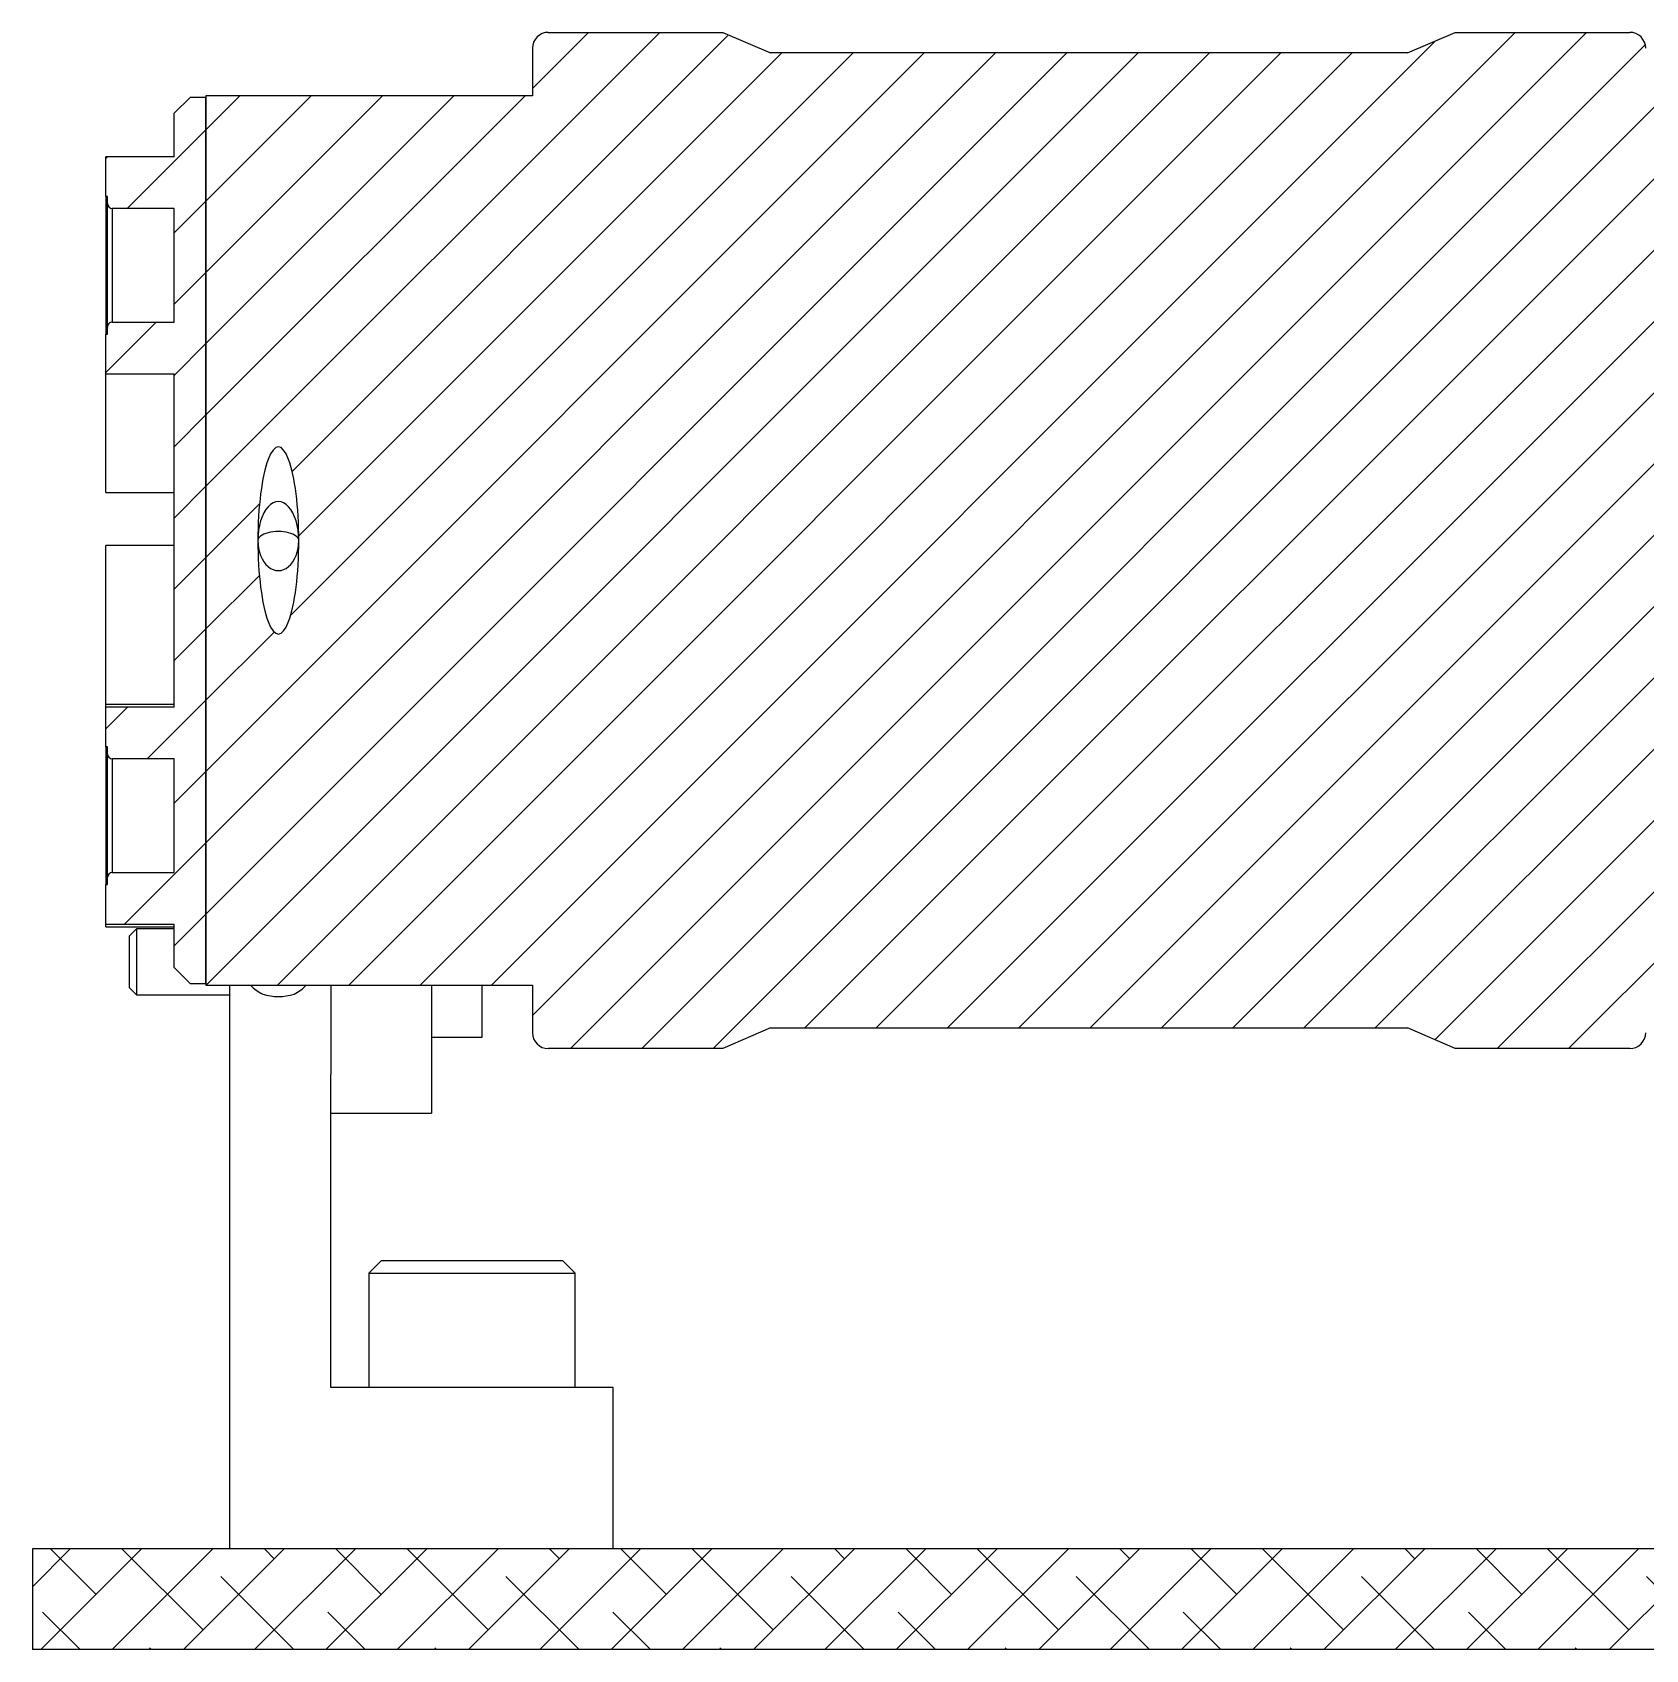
# Model space of a CAD drawing. Header units: inches. Extents: x -4.1 to 16.4, y 2.1 to 8.2.
# Drawn here: x 3.112 to 7.113, y 2.78 to 6.79 of the extents above; entities that cross this region are included whole.
import ezdxf

# ---------------------------------------------------------------- set-up
doc = ezdxf.new("R2010")
doc.units = ezdxf.units.IN
doc.header["$MEASUREMENT"] = 0

msp = doc.modelspace()

# ---------------------------------------------------------------- hatches: boundary and pattern name
at = {"linetype": 'Continuous', "lineweight": 18}
h = msp.add_hatch(dxfattribs=at)
h.set_pattern_fill('ANSI31', style=0)
edge = h.paths.add_edge_path(flags=0)
edge.add_arc((7.0737, 4.3093), 0.0394, 270, 360)
edge.add_line((7.113, 4.3093), (7.113, 4.4275))
edge.add_line((7.113, 4.4275), (7.2941, 4.4275))
edge.add_line((7.2941, 4.4275), (7.2941, 6.6322))
edge.add_line((7.2941, 6.6322), (7.113, 6.6322))
edge.add_line((7.113, 6.6322), (7.113, 6.7503))
edge.add_arc((7.0737, 6.7503), 0.0394, 0, 90)
edge.add_line((7.0737, 6.7897), (6.6406, 6.7897))
edge.add_line((6.6406, 6.7897), (6.5225, 6.7385))
edge.add_line((6.5225, 6.7385), (4.943, 6.7385))
edge.add_line((4.943, 6.7385), (4.8249, 6.7897))
edge.add_line((4.8249, 6.7897), (4.3918, 6.7897))
edge.add_arc((4.3918, 6.7503), 0.0394, 90, 180)
edge.add_line((4.3524, 6.7503), (4.3524, 6.6322))
edge.add_line((4.3524, 6.6322), (3.543, 6.6322))
edge.add_line((3.543, 6.6322), (3.543, 4.4275))
edge.add_line((3.543, 4.4275), (4.3524, 4.4275))
edge.add_line((4.3524, 4.4275), (4.3524, 4.3093))
edge.add_arc((4.3918, 4.3093), 0.0394, 180, 270)
edge.add_line((4.3918, 4.27), (4.8249, 4.27))
edge.add_line((4.8249, 4.27), (4.943, 4.3212))
edge.add_line((4.943, 4.3212), (6.5225, 4.3212))
edge.add_line((6.5225, 4.3212), (6.6406, 4.27))
edge.add_line((6.6406, 4.27), (7.0737, 4.27))
edge = h.paths.add_edge_path(flags=0)
edge.add_ellipse((3.7225, 5.5298), major_axis=(0, 0.2321), ratio=0.218698, start_angle=90, end_angle=270, ccw=False)
edge.add_ellipse((3.7225, 5.5298), major_axis=(0, 0.2321), ratio=0.218698, start_angle=-90, end_angle=90, ccw=False)
h = msp.add_hatch(dxfattribs=at)
h.set_pattern_fill('ANSI31', style=0)
edge = h.paths.add_edge_path(flags=0)
edge.add_line((3.3107, 6.3529), (3.4642, 6.3529))
edge.add_line((3.4642, 6.3529), (3.4642, 6.0713))
edge.add_line((3.4642, 6.0713), (3.3107, 6.0713))
edge.add_spline(control_points=[(3.3107, 6.0713), (3.3098, 6.0713), (3.3089, 6.0712), (3.3081, 6.071), (3.3067, 6.0707), (3.3054, 6.0701), (3.3043, 6.0693), (3.3031, 6.0685), (3.302, 6.0674), (3.3012, 6.0661), (3.3003, 6.0648), (3.2997, 6.0634), (3.2993, 6.0619), (3.299, 6.0608), (3.2989, 6.0597), (3.2989, 6.0585)], knot_values=[0, 0, 0, 0, 0.000066, 0.000066, 0.000066, 0.000173, 0.000173, 0.000173, 0.000288, 0.000288, 0.000288, 0.000406, 0.000406, 0.000406, 0.000493, 0.000493, 0.000493, 0.000493], weights=[1, 1, 1, 1, 1, 1, 1, 1, 1, 1, 1, 1, 1, 1, 1, 1], degree=3, periodic=0)
edge.add_line((3.2989, 6.0585), (3.2989, 6.0417))
edge.add_line((3.2989, 6.0417), (3.2949, 6.0417))
edge.add_line((3.2949, 6.0417), (3.2949, 5.9434))
edge.add_line((3.2949, 5.9434), (3.4642, 5.9434))
edge.add_line((3.4642, 5.9434), (3.4642, 5.1162))
edge.add_line((3.4642, 5.1162), (3.2949, 5.1162))
edge.add_line((3.2949, 5.1162), (3.2949, 5.0179))
edge.add_line((3.2949, 5.0179), (3.2989, 5.0179))
edge.add_line((3.2989, 5.0179), (3.2989, 5.0011))
edge.add_spline(control_points=[(3.2989, 5.0011), (3.2989, 4.9998), (3.299, 4.9986), (3.2994, 4.9973), (3.2998, 4.996), (3.3004, 4.9947), (3.3011, 4.9936), (3.3019, 4.9925), (3.3028, 4.9915), (3.3038, 4.9907), (3.3047, 4.99), (3.3058, 4.9893), (3.307, 4.9889), (3.3082, 4.9885), (3.3094, 4.9883), (3.3107, 4.9883)], knot_values=[0.000143, 0.000143, 0.000143, 0.000143, 0.000238, 0.000238, 0.000238, 0.000343, 0.000343, 0.000343, 0.000441, 0.000441, 0.000441, 0.000535, 0.000535, 0.000535, 0.000629, 0.000629, 0.000629, 0.000629], weights=[1, 1, 1, 1, 1, 1, 1, 1, 1, 1, 1, 1, 1, 1, 1, 1], degree=3, periodic=0)
edge.add_line((3.3107, 4.9883), (3.4642, 4.9883))
edge.add_line((3.4642, 4.9883), (3.4642, 4.7068))
edge.add_line((3.4642, 4.7068), (3.3107, 4.7068))
edge.add_spline(control_points=[(3.3107, 4.7068), (3.3104, 4.7068), (3.31, 4.7067), (3.3097, 4.7067), (3.3084, 4.7066), (3.307, 4.7062), (3.3058, 4.7056), (3.3045, 4.705), (3.3033, 4.7041), (3.3024, 4.703), (3.3013, 4.7019), (3.3005, 4.7006), (3.2999, 4.6992), (3.2993, 4.6978), (3.299, 4.6962), (3.2989, 4.6947), (3.2989, 4.6945), (3.2989, 4.6942), (3.2989, 4.694)], knot_values=[0, 0, 0, 0, 0.000025, 0.000025, 0.000025, 0.000129, 0.000129, 0.000129, 0.000241, 0.000241, 0.000241, 0.000359, 0.000359, 0.000359, 0.000477, 0.000477, 0.000477, 0.000496, 0.000496, 0.000496, 0.000496], weights=[1, 1, 1, 1, 1, 1, 1, 1, 1, 1, 1, 1, 1, 1, 1, 1, 1, 1, 1], degree=3, periodic=0)
edge.add_line((3.2989, 4.694), (3.2989, 4.6771))
edge.add_line((3.2989, 4.6771), (3.2949, 4.6771))
edge.add_line((3.2949, 4.6771), (3.2949, 4.5788))
edge.add_line((3.2949, 4.5788), (3.4642, 4.5788))
edge.add_line((3.4642, 4.5788), (3.4642, 4.4708))
edge.add_line((3.4642, 4.4708), (3.5036, 4.4314))
edge.add_line((3.5036, 4.4314), (3.543, 4.4314))
edge.add_line((3.543, 4.4314), (3.543, 6.6282))
edge.add_line((3.543, 6.6282), (3.5036, 6.6282))
edge.add_line((3.5036, 6.6282), (3.4642, 6.5889))
edge.add_line((3.4642, 6.5889), (3.4642, 6.4808))
edge.add_line((3.4642, 6.4808), (3.2949, 6.4808))
edge.add_line((3.2949, 6.4808), (3.2949, 6.3825))
edge.add_line((3.2949, 6.3825), (3.2989, 6.3825))
edge.add_line((3.2989, 6.3825), (3.2989, 6.3657))
edge.add_spline(control_points=[(3.2989, 6.3657), (3.2989, 6.3644), (3.299, 6.3631), (3.2994, 6.3619), (3.2998, 6.3606), (3.3004, 6.3593), (3.3011, 6.3581), (3.3019, 6.3571), (3.3028, 6.3561), (3.3038, 6.3553), (3.3047, 6.3545), (3.3058, 6.3539), (3.307, 6.3535), (3.3082, 6.3531), (3.3094, 6.3529), (3.3107, 6.3529)], knot_values=[0.000493, 0.000493, 0.000493, 0.000493, 0.000591, 0.000591, 0.000591, 0.000698, 0.000698, 0.000698, 0.000797, 0.000797, 0.000797, 0.000893, 0.000893, 0.000893, 0.000989, 0.000989, 0.000989, 0.000989], weights=[1, 1, 1, 1, 1, 1, 1, 1, 1, 1, 1, 1, 1, 1, 1, 1], degree=3, periodic=0)
h = msp.add_hatch(dxfattribs=at)
h.set_pattern_fill('ANSI38', style=0)
h.paths.add_polyline_path([(16.1124, 2.7798), (16.1124, 3.0298), (3.1124, 3.0298), (3.1124, 2.7798)], flags=0)

# ---------------------------------------------------------------- linework, layer by layer
at = {"color": 7, "linetype": 'Continuous', "lineweight": 25}
for p, q in [((4.3918, 6.7897), (4.8249, 6.7897)), ((4.8249, 6.7897), (4.943, 6.7385)), ((6.5225, 6.7385), (6.6406, 6.7897)), ((6.6406, 6.7897), (7.0737, 6.7897)), ((4.3524, 6.7503), (4.3524, 6.6322)), ((6.5225, 6.7385), (4.943, 6.7385)), ((3.4642, 6.5889), (3.5036, 6.6282)), ((3.543, 6.6282), (3.5036, 6.6282)), ((3.543, 6.6322), (3.543, 4.4275)), ((4.3524, 6.6322), (3.543, 6.6322)), ((3.543, 4.4314), (3.543, 6.6282)), ((3.4642, 6.4808), (3.4642, 6.5889)), ((3.2949, 6.3825), (3.2949, 6.4808)), ((3.4642, 6.4808), (3.2949, 6.4808)), ((3.2989, 6.3825), (3.2949, 6.3825)), ((3.2949, 6.3825), (3.2949, 6.0417)), ((3.2989, 6.3657), (3.2989, 6.3825)), ((3.2989, 6.0585), (3.2989, 6.3657)), ((3.4642, 6.3529), (3.3107, 6.3529)), ((3.3107, 6.3529), (3.3107, 6.0713)), ((3.4642, 6.0713), (3.4642, 6.3529)), ((3.2989, 6.0417), (3.2989, 6.0585)), ((3.3107, 6.0713), (3.4642, 6.0713)), ((3.2949, 5.9434), (3.2949, 6.0417)), ((3.2949, 6.0417), (3.2989, 6.0417)), ((3.2949, 5.9434), (3.4642, 5.9434)), ((3.2949, 5.6485), (3.2949, 5.9434)), ((3.4642, 5.1162), (3.4642, 5.9434)), ((3.2949, 5.6485), (3.4642, 5.6485)), ((3.4642, 5.5174), (3.2949, 5.5174)), ((3.2949, 5.1231), (3.2949, 5.5174)), ((3.4642, 5.1231), (3.2949, 5.1231)), ((3.2949, 5.1162), (3.2949, 5.1231)), ((3.2949, 5.0179), (3.2949, 5.1162)), ((3.4642, 5.1162), (3.2949, 5.1162)), ((3.2989, 5.0179), (3.2949, 5.0179)), ((3.2949, 5.0179), (3.2949, 4.6771)), ((3.2989, 5.0011), (3.2989, 5.0179)), ((3.2989, 4.694), (3.2989, 5.0011)), ((3.4642, 4.9883), (3.3107, 4.9883)), ((3.4642, 4.7068), (3.4642, 4.9883)), ((3.2989, 4.6771), (3.2989, 4.694)), ((3.3107, 4.7068), (3.4642, 4.7068)), ((3.2949, 4.5788), (3.2949, 4.6771)), ((3.2949, 4.6771), (3.2989, 4.6771)), ((3.2949, 4.5788), (3.4642, 4.5788)), ((3.2949, 4.5719), (3.2949, 4.5788)), ((3.2949, 4.5719), (3.4642, 4.5719)), ((3.4642, 4.4708), (3.4642, 4.5788)), ((3.371, 4.5672), (3.3524, 4.5486)), ((3.3524, 4.5486), (3.3524, 4.4218)), ((3.4642, 4.5672), (3.371, 4.5672)), ((3.371, 4.5672), (3.371, 4.4032)), ((3.5036, 4.4314), (3.4642, 4.4708)), ((3.3524, 4.4218), (3.371, 4.4032)), ((3.5036, 4.4314), (3.543, 4.4314)), ((3.543, 4.4275), (4.3524, 4.4275)), ((3.6024, 3.0298), (3.6024, 4.4275)), ((3.8524, 4.4275), (3.8524, 4.2057)), ((4.1024, 4.4275), (4.1024, 4.1102)), ((4.2274, 4.4275), (4.2274, 4.2977)), ((4.3524, 4.4275), (4.3524, 4.3093)), ((3.371, 4.4032), (3.6024, 4.4032)), ((4.2274, 4.2977), (4.1024, 4.2977)), ((4.943, 4.3212), (4.8249, 4.27)), ((4.943, 4.3212), (6.5225, 4.3212)), ((6.6406, 4.27), (6.5225, 4.3212)), ((4.8249, 4.27), (4.3918, 4.27)), ((7.0737, 4.27), (6.6406, 4.27)), ((3.8524, 3.4298), (3.8524, 4.2057)), ((3.8524, 4.1102), (4.1024, 4.1102)), ((3.978, 3.7448), (3.9465, 3.7133)), ((3.978, 3.7448), (4.4268, 3.7448)), ((4.4583, 3.7133), (4.4268, 3.7448)), ((3.9465, 3.7133), (3.9465, 3.4298)), ((3.9465, 3.7133), (4.4583, 3.7133)), ((4.4583, 3.4298), (4.4583, 3.7133)), ((4.5524, 3.4298), (3.8524, 3.4298)), ((4.5524, 3.0298), (4.5524, 3.4298)), ((16.1124, 3.0298), (3.1124, 3.0298)), ((3.1124, 3.0298), (3.1124, 2.7798)), ((16.1124, 2.7798), (3.1124, 2.7798))]:
    msp.add_line(p, q, dxfattribs=at)
at = {"color": 8, "linetype": 'Continuous', "lineweight": 25}
msp.add_line((3.3107, 4.9883), (3.3107, 4.7068), dxfattribs=at)
at = {"color": 7, "linetype": 'Continuous', "lineweight": 25}
for centre, radius, start, end in [((4.3918, 6.7503), 0.0394, 90, 180), ((7.0737, 6.7503), 0.0394, 0, 90), ((3.3113, 6.3653), 0.0124, 178.0789, 267.3326), ((3.3112, 6.0591), 0.0123, 92.1899, 182.3987), ((3.3113, 5.0007), 0.0124, 178.0792, 267.3323), ((3.3112, 4.6944), 0.0123, 92.4619, 182.1266), ((3.7225, 4.4892), 0.0925, 221.8473, 245.1386), ((3.7225, 4.4892), 0.0925, 294.8614, 318.1527), ((3.7225, 4.521), 0.1221, 251.4356, 288.5644), ((4.3918, 4.3093), 0.0394, 180, 270), ((7.0737, 4.3093), 0.0394, 270, 0)]:
    msp.add_arc(centre, radius, start, end, dxfattribs=at)
for major_axis, ratio, start_param, end_param in [((0, 0.2321), 0.218698, 4.712389, 7.853982), ((0, 0.0968), 0.524067, 4.712389, 7.853982), ((0.0507, 0), 0.436729, 0, 3.141593), ((0, 0.2321), 0.218698, 1.570796, 4.712389), ((0, 0.0747), 0.679305, 1.570796, 4.712389)]:
    msp.add_ellipse((3.7225, 5.5298), major_axis=major_axis, ratio=ratio, start_param=start_param, end_param=end_param, dxfattribs=at)

doc.saveas('drawing.dxf')
